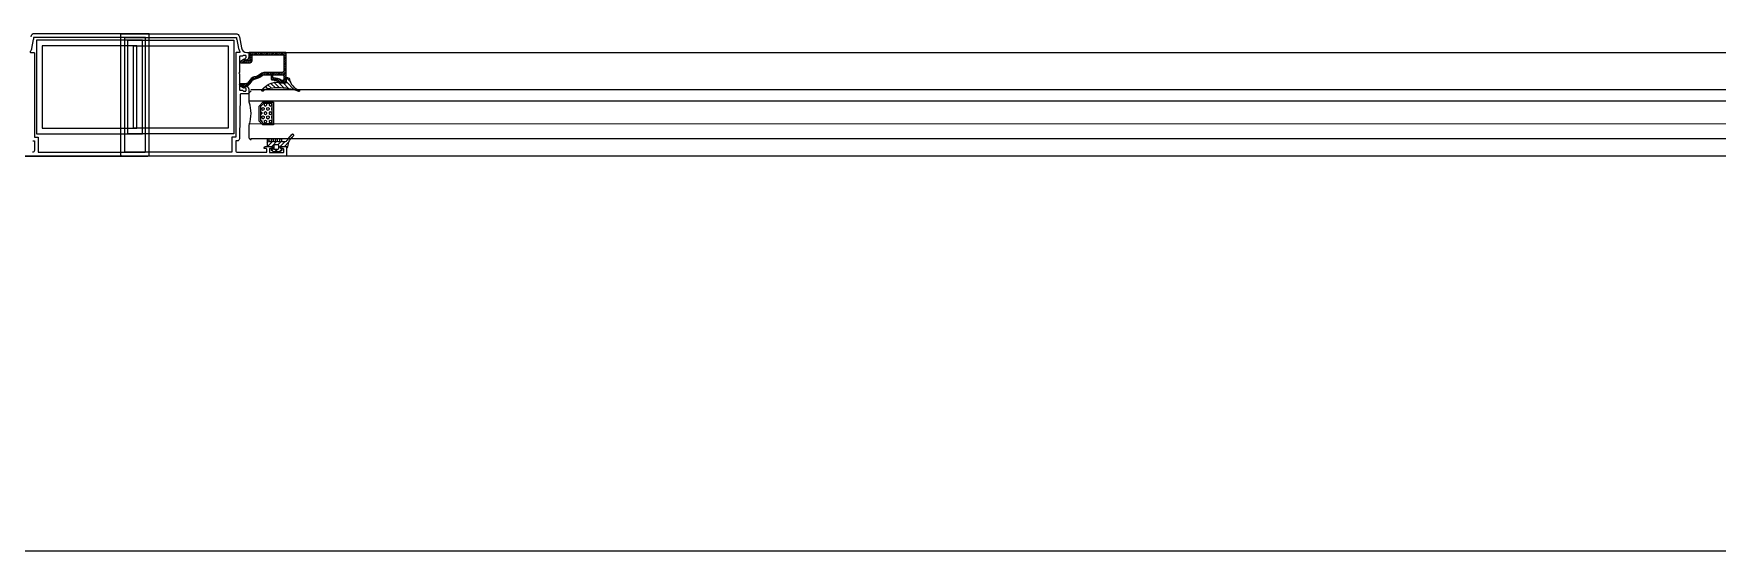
# Model space of a CAD drawing. Extents: x -2012 to 34975, y -1043 to 8321.
# Drawn here: x 5621.5 to 5711.1, y 209.5 to 237 of the extents above; entities that cross this region are included whole.
import ezdxf

# ---------------------------------------------------------------- set-up
doc = ezdxf.new("R2010")
doc.units = 0
doc.header["$LTSCALE"] = 25
doc.header["$PDMODE"] = 1
doc.layers.get('0').update_dxf_attribs({"color": 9, "lineweight": 9})
for name, color, linetype, lineweight in [('06D', 9, 'Continuous', 9), ('10', 9, 'Continuous', 9), ('15', 9, 'Continuous', 9)]:
    doc.layers.add(name, color=color, linetype=linetype, lineweight=lineweight)

# ---------------------------------------------------------------- blocks, each defined once
blk = doc.blocks.new('p-cephe-onkisim')
at = {"layer": '10', "lineweight": 25, "ltscale": 0.5}
h = blk.add_hatch(dxfattribs=at)
h.set_pattern_fill('JIS_WOOD', color=256, scale=0.1, angle=-90, style=0)
h.set_pattern_definition([(45, (204.928834, -4385.397565), (0.0499999999, -0.0499999999), [])])
edge = h.paths.add_edge_path()
edge.add_line((-566.698, 42.29), (-566.698, 42.25))
edge.add_arc((-566.668, 42.25), 0.03, 180, 270)
edge.add_line((-566.668, 42.22), (-566.628, 42.22))
edge.add_arc((-566.628, 42.25), 0.03, 270, 360)
edge.add_line((-566.598, 42.25), (-566.598, 42.27))
edge.add_arc((-566.548, 42.27), 0.05, 90, 180, ccw=False)
edge.add_line((-566.548, 42.32), (-566.118, 42.32))
edge.add_arc((-566.118, 42.22), 0.1, 0, 90, ccw=False)
edge.add_line((-566.018, 42.22), (-566.018, 42.07))
edge.add_arc((-566.068, 42.07), 0.05, 270, 360, ccw=False)
edge.add_line((-566.068, 42.02), (-566.119, 42.02))
edge.add_arc((-566.119, 42.09), 0.07, 240.9209, 270, ccw=False)
edge.add_arc((-566.698, 41.05), 1.12, 60.9209, 83.50921)
edge.add_arc((-566.568, 42.192), 0.03, 182.89679, 263.65621, ccw=False)
edge.add_arc((-566.628, 42.189), 0.03, 2.89665, 90)
edge.add_line((-566.628, 42.219), (-566.668, 42.219))
edge.add_arc((-566.668, 42.189), 0.03, 90, 180)
edge.add_line((-566.698, 42.189), (-566.698, 42.098))
edge.add_arc((-566.648, 42.098), 0.05, 180, 267.2706)
edge.add_arc((-566.698, 41.05), 1, 61.04498, 87.2706, ccw=False)
edge.add_arc((-566.117, 42.1), 0.2, 241.04498, 270)
edge.add_line((-566.117, 41.9), (-565.928, 41.9))
edge.add_arc((-565.928, 41.93), 0.03, 270, 360)
edge.add_line((-565.898, 41.93), (-565.898, 43.471))
edge.add_arc((-565.928, 43.471), 0.03, 0, 90)
edge.add_line((-565.928, 43.501), (-567.848, 43.501))
edge.add_arc((-567.848, 43.471), 0.03, 90, 180)
edge.add_line((-567.878, 43.471), (-567.878, 43.411))
edge.add_arc((-567.848, 43.411), 0.03, 180, 270)
edge.add_line((-567.848, 43.381), (-567.828, 43.381))
edge.add_line((-567.828, 43.381), (-567.828, 43.081))
edge.add_line((-567.828, 43.081), (-568.098, 43.081))
edge.add_line((-568.098, 43.081), (-568.118, 43.116))
edge.add_arc((-568.144, 43.101), 0.03, 30, 120)
edge.add_line((-568.159, 43.127), (-568.33, 43.028))
edge.add_arc((-568.311, 42.997), 0.0361, 120, 270)
edge.add_line((-568.311, 42.961), (-567.808, 42.961))
edge.add_arc((-567.808, 43.061), 0.1, 270, 360)
edge.add_line((-567.708, 43.061), (-567.708, 43.331))
edge.add_arc((-567.658, 43.331), 0.05, 90, 180, ccw=False)
edge.add_line((-567.658, 43.381), (-566.068, 43.381))
edge.add_arc((-566.068, 43.331), 0.05, 0, 90, ccw=False)
edge.add_line((-566.018, 43.331), (-566.018, 42.54))
edge.add_arc((-566.118, 42.54), 0.1, 270, 360, ccw=False)
edge.add_line((-566.118, 42.44), (-567.031, 42.44))
edge.add_arc((-567.031, 42.12), 0.32, 90, 129.05844)
edge.add_arc((-567.737, 42.99), 0.8, 280.32128, 309.05844, ccw=False)
edge.add_arc((-567.536, 41.888), 0.32, 100.32128, 145)
edge.add_line((-567.798, 42.072), (-567.906, 41.917))
edge.add_arc((-568.054, 42.021), 0.18, 270, 325, ccw=False)
edge.add_line((-568.054, 41.841), (-568.333, 41.841))
edge.add_arc((-568.333, 41.786), 0.0546, 90, 240)
edge.add_line((-568.36, 41.739), (-568.163, 41.625))
edge.add_arc((-568.148, 41.651), 0.03, 240, 360)
edge.add_line((-568.118, 41.651), (-568.118, 41.721))
edge.add_line((-568.118, 41.721), (-568.054, 41.721))
edge.add_arc((-568.054, 42.021), 0.3, 270, 325)
edge.add_line((-567.808, 41.848), (-567.705, 42.003))
edge.add_arc((-567.541, 41.888), 0.2, 100.32128, 145, ccw=False)
edge.add_arc((-567.742, 42.99), 0.92, 280.32128, 309.05844)
edge.add_arc((-567.036, 42.12), 0.201, 88.58585, 129.03235, ccw=False)
edge.add_line((-567.031, 42.32), (-566.728, 42.32))
edge.add_arc((-566.728, 42.29), 0.03, 0, 90, ccw=False)
h = blk.add_hatch(dxfattribs=at)
h.set_pattern_fill('ANSI31', color=256, scale=0.05, style=0)
h.set_pattern_definition([(315, (349.77471, -3995.19204), (-0.1122532015, -0.1122532015), [])])
h.paths.add_polyline_path([(-565.226, 41.438, 0.047973), (-565.778, 41.578, 0.086497), (-566.877, 41.575, 0.16681), (-567.105, 41.463, -0.169383), (-567.125, 41.449), (-567.138, 41.446, -0.513067), (-567.186, 41.512, -0.159858), (-566.61, 41.892, -0.178819), (-566.244, 41.91), (-566.223, 41.898, 0.124241), (-566.175, 41.886), (-565.914, 41.886, 0.414214), (-565.884, 41.916), (-565.884, 42.136, -0.414214), (-565.854, 42.166), (-565.817, 42.166, -0.356389), (-565.719, 42.087, 0.262181), (-565.204, 41.493, -0.317512), (-565.184, 41.465, -0.538595)])
h = blk.add_hatch(dxfattribs=at)
h.set_pattern_fill('ANSI31', color=256, scale=0.05, angle=180, style=0)
h.set_pattern_definition([(45, (170.36127, -3647.11892), (-0.1122532015, 0.1122532015), [])])
edge = h.paths.add_edge_path()
edge.add_arc((-565.009, 38.455), 0.795, 127.56498, 177.35751, ccw=False)
edge.add_arc((-565.538, 39.107), 0.0486, 333.02927, 465.43171)
edge.add_arc((-565.265, 38.597), 0.625, 117.2, 157.3388)
edge.add_arc((-565.986, 38.912), 0.162, 270.10269, 332.96001, ccw=False)
edge.add_line((-565.985, 38.75), (-566.066, 38.75))
edge.add_line((-566.066, 38.75), (-566.08, 38.75))
edge.add_line((-566.08, 38.75), (-566.087, 38.751))
edge.add_line((-566.087, 38.751), (-566.094, 38.752))
edge.add_line((-566.094, 38.752), (-566.102, 38.755))
edge.add_line((-566.102, 38.755), (-566.109, 38.76))
edge.add_line((-566.109, 38.76), (-566.115, 38.765))
edge.add_line((-566.115, 38.765), (-566.12, 38.771))
edge.add_line((-566.12, 38.771), (-566.125, 38.778))
edge.add_line((-566.125, 38.778), (-566.128, 38.786))
edge.add_line((-566.128, 38.786), (-566.13, 38.8))
edge.add_line((-566.13, 38.8), (-566.13, 38.876))
edge.add_line((-566.13, 38.876), (-566.13, 38.879))
edge.add_line((-566.13, 38.879), (-566.131, 38.882))
edge.add_line((-566.131, 38.882), (-566.132, 38.885))
edge.add_line((-566.132, 38.885), (-566.133, 38.888))
edge.add_line((-566.133, 38.888), (-566.136, 38.89))
edge.add_line((-566.136, 38.89), (-566.138, 38.892))
edge.add_line((-566.138, 38.892), (-566.141, 38.894))
edge.add_line((-566.141, 38.894), (-566.144, 38.895))
edge.add_line((-566.144, 38.895), (-566.15, 38.896))
edge.add_line((-566.15, 38.896), (-566.23, 38.896))
edge.add_line((-566.23, 38.896), (-566.233, 38.896))
edge.add_line((-566.233, 38.896), (-566.236, 38.895))
edge.add_line((-566.236, 38.895), (-566.239, 38.894))
edge.add_line((-566.239, 38.894), (-566.241, 38.892))
edge.add_line((-566.241, 38.892), (-566.244, 38.89))
edge.add_line((-566.244, 38.89), (-566.246, 38.888))
edge.add_line((-566.246, 38.888), (-566.248, 38.885))
edge.add_line((-566.248, 38.885), (-566.249, 38.882))
edge.add_line((-566.249, 38.882), (-566.25, 38.876))
edge.add_line((-566.25, 38.876), (-566.25, 38.8))
edge.add_line((-566.25, 38.8), (-566.25, 38.793))
edge.add_line((-566.25, 38.793), (-566.252, 38.786))
edge.add_line((-566.252, 38.786), (-566.255, 38.778))
edge.add_line((-566.255, 38.778), (-566.259, 38.771))
edge.add_line((-566.259, 38.771), (-566.264, 38.765))
edge.add_line((-566.264, 38.765), (-566.271, 38.76))
edge.add_line((-566.271, 38.76), (-566.278, 38.755))
edge.add_line((-566.278, 38.755), (-566.285, 38.752))
edge.add_line((-566.285, 38.752), (-566.3, 38.75))
edge.add_line((-566.3, 38.75), (-566.307, 38.751))
edge.add_line((-566.307, 38.751), (-566.314, 38.752))
edge.add_line((-566.314, 38.752), (-566.322, 38.755))
edge.add_line((-566.322, 38.755), (-566.329, 38.76))
edge.add_line((-566.329, 38.76), (-566.335, 38.765))
edge.add_line((-566.335, 38.765), (-566.34, 38.771))
edge.add_line((-566.34, 38.771), (-566.345, 38.778))
edge.add_line((-566.345, 38.778), (-566.348, 38.786))
edge.add_line((-566.348, 38.786), (-566.35, 38.8))
edge.add_line((-566.35, 38.8), (-566.35, 38.876))
edge.add_line((-566.35, 38.876), (-566.35, 38.879))
edge.add_line((-566.35, 38.879), (-566.351, 38.882))
edge.add_line((-566.351, 38.882), (-566.352, 38.885))
edge.add_line((-566.352, 38.885), (-566.353, 38.888))
edge.add_line((-566.353, 38.888), (-566.356, 38.89))
edge.add_line((-566.356, 38.89), (-566.358, 38.892))
edge.add_line((-566.358, 38.892), (-566.361, 38.894))
edge.add_line((-566.361, 38.894), (-566.364, 38.895))
edge.add_line((-566.364, 38.895), (-566.37, 38.896))
edge.add_line((-566.37, 38.896), (-566.45, 38.896))
edge.add_line((-566.45, 38.896), (-566.453, 38.896))
edge.add_line((-566.453, 38.896), (-566.456, 38.895))
edge.add_line((-566.456, 38.895), (-566.459, 38.894))
edge.add_line((-566.459, 38.894), (-566.461, 38.892))
edge.add_line((-566.461, 38.892), (-566.464, 38.89))
edge.add_line((-566.464, 38.89), (-566.466, 38.888))
edge.add_line((-566.466, 38.888), (-566.468, 38.885))
edge.add_line((-566.468, 38.885), (-566.469, 38.882))
edge.add_line((-566.469, 38.882), (-566.47, 38.876))
edge.add_line((-566.47, 38.876), (-566.47, 38.8))
edge.add_line((-566.47, 38.8), (-566.47, 38.793))
edge.add_line((-566.47, 38.793), (-566.472, 38.786))
edge.add_line((-566.472, 38.786), (-566.475, 38.778))
edge.add_line((-566.475, 38.778), (-566.479, 38.771))
edge.add_line((-566.479, 38.771), (-566.484, 38.765))
edge.add_line((-566.484, 38.765), (-566.491, 38.76))
edge.add_line((-566.491, 38.76), (-566.498, 38.755))
edge.add_line((-566.498, 38.755), (-566.505, 38.752))
edge.add_line((-566.505, 38.752), (-566.52, 38.75))
edge.add_line((-566.52, 38.75), (-566.527, 38.751))
edge.add_line((-566.527, 38.751), (-566.534, 38.752))
edge.add_line((-566.534, 38.752), (-566.542, 38.755))
edge.add_line((-566.542, 38.755), (-566.549, 38.76))
edge.add_line((-566.549, 38.76), (-566.555, 38.765))
edge.add_line((-566.555, 38.765), (-566.56, 38.771))
edge.add_line((-566.56, 38.771), (-566.565, 38.778))
edge.add_line((-566.565, 38.778), (-566.568, 38.786))
edge.add_line((-566.568, 38.786), (-566.57, 38.8))
edge.add_line((-566.57, 38.8), (-566.57, 38.876))
edge.add_line((-566.57, 38.876), (-566.57, 38.879))
edge.add_line((-566.57, 38.879), (-566.571, 38.882))
edge.add_line((-566.571, 38.882), (-566.572, 38.885))
edge.add_line((-566.572, 38.885), (-566.573, 38.888))
edge.add_line((-566.573, 38.888), (-566.576, 38.89))
edge.add_line((-566.576, 38.89), (-566.578, 38.892))
edge.add_line((-566.578, 38.892), (-566.581, 38.894))
edge.add_line((-566.581, 38.894), (-566.584, 38.895))
edge.add_line((-566.584, 38.895), (-566.59, 38.896))
edge.add_line((-566.59, 38.896), (-566.67, 38.896))
edge.add_line((-566.67, 38.896), (-566.673, 38.896))
edge.add_line((-566.673, 38.896), (-566.676, 38.895))
edge.add_line((-566.676, 38.895), (-566.679, 38.894))
edge.add_line((-566.679, 38.894), (-566.681, 38.892))
edge.add_line((-566.681, 38.892), (-566.684, 38.89))
edge.add_line((-566.684, 38.89), (-566.686, 38.888))
edge.add_line((-566.686, 38.888), (-566.688, 38.885))
edge.add_line((-566.688, 38.885), (-566.689, 38.882))
edge.add_line((-566.689, 38.882), (-566.69, 38.876))
edge.add_line((-566.69, 38.876), (-566.69, 38.8))
edge.add_line((-566.69, 38.8), (-566.69, 38.793))
edge.add_line((-566.69, 38.793), (-566.692, 38.786))
edge.add_line((-566.692, 38.786), (-566.695, 38.778))
edge.add_line((-566.695, 38.778), (-566.699, 38.771))
edge.add_line((-566.699, 38.771), (-566.704, 38.765))
edge.add_line((-566.704, 38.765), (-566.711, 38.76))
edge.add_line((-566.711, 38.76), (-566.718, 38.755))
edge.add_line((-566.718, 38.755), (-566.725, 38.752))
edge.add_line((-566.725, 38.752), (-566.74, 38.75))
edge.add_line((-566.74, 38.75), (-566.747, 38.751))
edge.add_line((-566.747, 38.751), (-566.754, 38.752))
edge.add_line((-566.754, 38.752), (-566.762, 38.755))
edge.add_line((-566.762, 38.755), (-566.769, 38.76))
edge.add_line((-566.769, 38.76), (-566.775, 38.765))
edge.add_line((-566.775, 38.765), (-566.78, 38.771))
edge.add_line((-566.78, 38.771), (-566.785, 38.778))
edge.add_line((-566.785, 38.778), (-566.788, 38.786))
edge.add_line((-566.788, 38.786), (-566.79, 38.8))
edge.add_line((-566.79, 38.8), (-566.79, 38.876))
edge.add_line((-566.79, 38.876), (-566.79, 38.879))
edge.add_line((-566.79, 38.879), (-566.791, 38.882))
edge.add_line((-566.791, 38.882), (-566.792, 38.885))
edge.add_line((-566.792, 38.885), (-566.793, 38.888))
edge.add_line((-566.793, 38.888), (-566.796, 38.89))
edge.add_line((-566.796, 38.89), (-566.798, 38.892))
edge.add_line((-566.798, 38.892), (-566.801, 38.894))
edge.add_line((-566.801, 38.894), (-566.804, 38.895))
edge.add_line((-566.804, 38.895), (-566.81, 38.896))
edge.add_line((-566.81, 38.896), (-566.89, 38.896))
edge.add_line((-566.89, 38.896), (-566.893, 38.896))
edge.add_line((-566.893, 38.896), (-566.896, 38.895))
edge.add_line((-566.896, 38.895), (-566.899, 38.894))
edge.add_line((-566.899, 38.894), (-566.901, 38.892))
edge.add_line((-566.901, 38.892), (-566.904, 38.89))
edge.add_line((-566.904, 38.89), (-566.906, 38.888))
edge.add_line((-566.906, 38.888), (-566.908, 38.885))
edge.add_line((-566.908, 38.885), (-566.909, 38.882))
edge.add_line((-566.909, 38.882), (-566.91, 38.876))
edge.add_line((-566.91, 38.876), (-566.91, 38.538))
edge.add_arc((-566.88, 38.538), 0.03, 180, 270)
edge.add_line((-566.88, 38.508), (-566.649, 38.508))
edge.add_arc((-566.649, 38.478), 0.03, 0, 90, ccw=False)
edge.add_line((-566.619, 38.478), (-566.619, 38.413))
edge.add_arc((-566.639, 38.413), 0.02, 294.987, 360, ccw=False)
edge.add_line((-566.63, 38.395), (-566.678, 38.375))
edge.add_arc((-566.664, 38.343), 0.035, 114.987, 241.02724)
edge.add_line((-566.681, 38.312), (-566.562, 38.249))
edge.add_arc((-566.499, 38.363), 0.13, 241.02724, 270)
edge.add_line((-566.499, 38.233), (-566.299, 38.233))
edge.add_arc((-566.299, 38.363), 0.13, 270, 298.97276)
edge.add_line((-566.236, 38.249), (-566.127, 38.307))
edge.add_arc((-566.147, 38.342), 0.04, 298.97276, 420.32314)
edge.add_line((-566.127, 38.376), (-566.174, 38.401))
edge.add_arc((-566.159, 38.413), 0.02, 180, 218.10433, ccw=False)
edge.add_line((-566.179, 38.413), (-566.179, 38.478))
edge.add_arc((-566.149, 38.478), 0.03, 90, 180, ccw=False)
edge.add_line((-566.149, 38.508), (-565.854, 38.508))
edge.add_line((-565.854, 38.508), (-565.854, 38.445))
edge.add_arc((-565.854, 38.495), 0.05, 270, 356.15204)
edge = h.paths.add_edge_path(flags=16)
edge.add_arc((-566.32, 38.396), 0.03, 280.82404, 360)
edge.add_line((-566.29, 38.396), (-566.29, 38.572))
edge.add_arc((-566.32, 38.572), 0.03, 0, 90)
edge.add_line((-566.32, 38.602), (-566.52, 38.602))
edge.add_arc((-566.52, 38.572), 0.03, 90, 180)
edge.add_line((-566.55, 38.572), (-566.55, 38.396))
edge.add_arc((-566.52, 38.396), 0.03, 180, 259.17596)
edge.add_arc((-566.42, 38.919), 0.562, 259.17596, 280.82404)
blk.add_point((-571.428, 38.135))
at = {"layer": '06D'}
for p, q in [((-244.85, 38), (-903.15, 38)), ((-244.85, 17), (-903.15, 17))]:
    blk.add_line(p, q, dxfattribs=at)
for points in [[(-565.928, 43.501), (-412.128, 43.5)], [(-412.168, 38), (-565.888, 38.001)]]:
    blk.add_lwpolyline(points, dxfattribs=at)
at = {"layer": '10', "lineweight": 25, "ltscale": 0.5}
for p, q in [((-567.852, 41.358), (-567.752, 41.458)), ((-567.852, 40.858), (-567.852, 41.358)), ((-567.329, 40.658), (-567.129, 40.858)), ((-567.329, 39.858), (-567.329, 40.658)), ((-567.1, 40.788), (-567.259, 40.629)), ((-567.259, 40.629), (-567.259, 39.887)), ((-567.259, 40.359), (-567.258, 40.359)), ((-567.258, 40.359), (-567.193, 40.322)), ((-567.193, 40.547), (-567.129, 40.584)), ((-567.193, 40.547), (-567.193, 40.472)), ((-567.193, 40.472), (-567.129, 40.434)), ((-567.193, 40.322), (-567.193, 40.247)), ((-567.129, 40.858), (-566.559, 40.858)), ((-567.129, 40.584), (-567.064, 40.547)), ((-567.129, 40.434), (-567.064, 40.472)), ((-566.629, 40.788), (-567.1, 40.788)), ((-567.064, 40.772), (-567.037, 40.788)), ((-567.064, 40.772), (-567.064, 40.697)), ((-567.064, 40.697), (-566.999, 40.659)), ((-567.064, 40.547), (-567.064, 40.472)), ((-567.064, 40.322), (-566.999, 40.359)), ((-567.064, 40.322), (-567.064, 40.247)), ((-566.999, 40.659), (-566.934, 40.697)), ((-566.999, 40.359), (-566.934, 40.322)), ((-566.961, 40.788), (-566.934, 40.772)), ((-566.934, 40.772), (-566.934, 40.697)), ((-566.934, 40.547), (-566.869, 40.584)), ((-566.934, 40.547), (-566.934, 40.472)), ((-566.934, 40.472), (-566.869, 40.434)), ((-566.934, 40.322), (-566.934, 40.247)), ((-566.869, 40.584), (-566.804, 40.547)), ((-566.869, 40.434), (-566.804, 40.472)), ((-566.804, 40.772), (-566.777, 40.788)), ((-566.804, 40.772), (-566.804, 40.697)), ((-566.804, 40.697), (-566.739, 40.659)), ((-566.804, 40.547), (-566.804, 40.472)), ((-566.804, 40.322), (-566.739, 40.359)), ((-566.804, 40.322), (-566.804, 40.247)), ((-566.739, 40.659), (-566.674, 40.697)), ((-566.739, 40.359), (-566.674, 40.322)), ((-566.701, 40.788), (-566.674, 40.772)), ((-566.674, 40.772), (-566.674, 40.697)), ((-566.674, 40.547), (-566.629, 40.573)), ((-566.674, 40.547), (-566.674, 40.472)), ((-566.674, 40.472), (-566.629, 40.446)), ((-566.674, 40.322), (-566.674, 40.247)), ((-566.629, 39.728), (-566.629, 40.788)), ((-566.559, 40.858), (-566.559, 39.658)), ((-567.852, 38.958), (-567.852, 39.658)), ((-567.852, 38.958), (-567.852, 39.658)), ((-567.129, 39.658), (-567.329, 39.858)), ((-567.259, 40.21), (-567.258, 40.209)), ((-567.259, 39.909), (-567.258, 39.909)), ((-567.259, 39.887), (-567.1, 39.728)), ((-567.258, 40.209), (-567.193, 40.247)), ((-567.258, 39.909), (-567.193, 39.872)), ((-567.193, 40.097), (-567.129, 40.134)), ((-567.193, 40.097), (-567.193, 40.022)), ((-567.193, 40.022), (-567.129, 39.984)), ((-567.193, 39.872), (-567.193, 39.821)), ((-567.129, 40.134), (-567.064, 40.097)), ((-567.129, 39.984), (-567.064, 40.022)), ((-566.559, 39.658), (-567.129, 39.658)), ((-567.1, 39.728), (-566.629, 39.728)), ((-567.064, 40.247), (-566.999, 40.209)), ((-567.064, 40.097), (-567.064, 40.022)), ((-567.064, 39.872), (-566.999, 39.909)), ((-567.064, 39.872), (-567.064, 39.797)), ((-567.064, 39.797), (-566.999, 39.759)), ((-566.999, 40.209), (-566.934, 40.247)), ((-566.999, 39.909), (-566.934, 39.872)), ((-566.999, 39.759), (-566.934, 39.797)), ((-566.934, 40.097), (-566.869, 40.134)), ((-566.934, 40.097), (-566.934, 40.022)), ((-566.934, 40.022), (-566.869, 39.984)), ((-566.934, 39.872), (-566.934, 39.797)), ((-566.869, 40.134), (-566.804, 40.097)), ((-566.869, 39.984), (-566.804, 40.022)), ((-566.804, 40.247), (-566.739, 40.209)), ((-566.804, 40.097), (-566.804, 40.022)), ((-566.804, 39.872), (-566.739, 39.909)), ((-566.804, 39.872), (-566.804, 39.797)), ((-566.804, 39.797), (-566.739, 39.759)), ((-566.739, 40.209), (-566.674, 40.247)), ((-566.739, 39.909), (-566.674, 39.872)), ((-566.739, 39.759), (-566.674, 39.797)), ((-566.674, 40.097), (-566.629, 40.123)), ((-566.674, 40.097), (-566.674, 40.022)), ((-566.674, 40.022), (-566.629, 39.996)), ((-566.674, 39.872), (-566.674, 39.797)), ((-567.852, 38.958), (-567.752, 38.858)), ((-567.852, 38.958), (-567.752, 38.858))]:
    blk.add_line(p, q, dxfattribs=at)
for points in [[(-573.178, 44.501), (-579.278, 44.501, 0.363967), (-579.475, 44.335)], [(-579.359, 38.801), (-579.278, 38.801), (-579.278, 38.301, -0.414214), (-579.378, 38.201)], [(-574.53, 38.201), (-573.408, 38.201, 0.414214), (-573.378, 38.231), (-573.378, 44.301), (-579.326, 44.301, 0.010413), (-579.328, 44.298), (-579.328, 44.201), (-579.346, 44.201), (-579.43, 43.722, -0.106114), (-579.501, 43.547, 0.602221), (-579.477, 43.501), (-579.308, 43.501, -0.414214), (-579.278, 43.471), (-579.278, 39.001), (-579.078, 39.001), (-579.078, 38.201), (-574.53, 38.201)], [(-574.678, 44.501), (-568.578, 44.501, -0.363967), (-568.381, 44.335), (-568.277, 43.748, 0.36397), (-567.982, 43.501), (-567.888, 43.501, -0.414214), (-567.878, 43.491), (-567.878, 43.251, -0.414214), (-568.028, 43.101), (-568.068, 43.101, -0.414214), (-568.078, 43.111), (-568.078, 43.171, -0.366034), (-568.053, 43.201, 0.365977), (-568.028, 43.231), (-568.028, 43.321, 0.414214), (-568.058, 43.351), (-568.168, 43.351, 0.365977), (-568.197, 43.326, -0.365977), (-568.227, 43.301), (-568.348, 43.301, 0.414214), (-568.378, 43.271), (-568.378, 42.431), (-568.408, 42.401), (-568.378, 42.371), (-568.378, 41.531, 0.414272), (-568.348, 41.501), (-568.227, 41.501, -0.365977), (-568.197, 41.476, 0.365977), (-568.168, 41.451), (-568.058, 41.451, 0.414214), (-568.028, 41.481), (-568.028, 41.571, 0.365977), (-568.053, 41.6, -0.366034), (-568.078, 41.63), (-568.078, 41.691, -0.414214), (-568.068, 41.701), (-568.028, 41.701, -0.414214), (-567.878, 41.551), (-567.878, 41.331, -0.414214), (-567.908, 41.301), (-568.312, 41.301, 0.410036), (-568.342, 41.271), (-568.376, 38.919, -0.410036), (-568.496, 38.801), (-568.578, 38.801), (-568.578, 38.301, 0.414214), (-568.478, 38.201), (-566.928, 38.201), (-566.928, 38.371, 0.414214), (-566.958, 38.401), (-567.058, 38.401), (-567.058, 38.451, -0.414214), (-567.008, 38.501), (-566.698, 38.501, -0.414214), (-566.628, 38.431), (-566.628, 38.411, -0.414214), (-566.638, 38.401), (-566.738, 38.401, 0.414214), (-566.788, 38.351), (-566.788, 38.231, 0.414214), (-566.738, 38.181), (-566.068, 38.181, 0.414214), (-566.018, 38.231), (-566.018, 38.351, 0.414214), (-566.068, 38.401), (-566.168, 38.401, -0.414214), (-566.178, 38.411), (-566.178, 38.431, -0.414214), (-566.108, 38.501), (-565.888, 38.501, -0.414214), (-565.878, 38.491), (-565.878, 38.011, -0.414214), (-565.888, 38.001), (-573.325, 38.001)], [(-573.325, 38.001), (-574.606, 38.001, -0.267743), (-574.678, 38.035), (-574.678, 38.079), (-574.678, 44.501)], [(-574.53, 38.001), (-573.249, 38.001, 0.267743), (-573.178, 38.035), (-573.178, 38.079), (-573.178, 44.501)], [(-573.325, 38.201), (-574.448, 38.201, -0.414214), (-574.478, 38.231), (-574.478, 44.301), (-568.53, 44.301, -0.010413), (-568.528, 44.298), (-568.528, 44.201), (-568.509, 44.201), (-568.425, 43.722, 0.106114), (-568.354, 43.547, -0.602221), (-568.379, 43.501), (-568.548, 43.501, 0.414214), (-568.578, 43.471), (-568.578, 39.001), (-568.778, 39.001), (-568.778, 38.201), (-573.325, 38.201)], [(-565.804, 38.491, -0.220745), (-565.494, 39.085, 0.651907), (-565.55, 39.154, 0.176952), (-565.842, 38.838, -0.281357), (-565.985, 38.75), (-566.066, 38.75), (-566.08, 38.75), (-566.087, 38.751), (-566.094, 38.752), (-566.102, 38.755), (-566.109, 38.76), (-566.115, 38.765), (-566.12, 38.771), (-566.125, 38.778), (-566.128, 38.786), (-566.13, 38.8), (-566.13, 38.876), (-566.13, 38.879), (-566.131, 38.882), (-566.132, 38.885), (-566.133, 38.888), (-566.136, 38.89), (-566.138, 38.892), (-566.141, 38.894), (-566.144, 38.895), (-566.15, 38.896), (-566.23, 38.896), (-566.233, 38.896), (-566.236, 38.895), (-566.239, 38.894), (-566.241, 38.892), (-566.244, 38.89), (-566.246, 38.888), (-566.248, 38.885), (-566.249, 38.882), (-566.25, 38.876), (-566.25, 38.8), (-566.25, 38.793), (-566.252, 38.786), (-566.255, 38.778), (-566.259, 38.771), (-566.264, 38.765), (-566.271, 38.76), (-566.278, 38.755), (-566.285, 38.752), (-566.3, 38.75), (-566.307, 38.751), (-566.314, 38.752), (-566.322, 38.755), (-566.329, 38.76), (-566.335, 38.765), (-566.34, 38.771), (-566.345, 38.778), (-566.348, 38.786), (-566.35, 38.8), (-566.35, 38.876), (-566.35, 38.879), (-566.351, 38.882), (-566.352, 38.885), (-566.353, 38.888), (-566.356, 38.89), (-566.358, 38.892), (-566.361, 38.894), (-566.364, 38.895), (-566.37, 38.896), (-566.45, 38.896), (-566.453, 38.896), (-566.456, 38.895), (-566.459, 38.894), (-566.461, 38.892), (-566.464, 38.89), (-566.466, 38.888), (-566.468, 38.885), (-566.469, 38.882), (-566.47, 38.876), (-566.47, 38.8), (-566.47, 38.793), (-566.472, 38.786), (-566.475, 38.778), (-566.479, 38.771), (-566.484, 38.765), (-566.491, 38.76), (-566.498, 38.755), (-566.505, 38.752), (-566.52, 38.75), (-566.527, 38.751), (-566.534, 38.752), (-566.542, 38.755), (-566.549, 38.76), (-566.555, 38.765), (-566.56, 38.771), (-566.565, 38.778), (-566.568, 38.786), (-566.57, 38.8), (-566.57, 38.876), (-566.57, 38.879), (-566.571, 38.882), (-566.572, 38.885), (-566.573, 38.888), (-566.576, 38.89), (-566.578, 38.892), (-566.581, 38.894), (-566.584, 38.895), (-566.59, 38.896), (-566.67, 38.896), (-566.673, 38.896), (-566.676, 38.895), (-566.679, 38.894), (-566.681, 38.892), (-566.684, 38.89), (-566.686, 38.888), (-566.688, 38.885), (-566.689, 38.882), (-566.69, 38.876), (-566.69, 38.8), (-566.69, 38.793), (-566.692, 38.786), (-566.695, 38.778), (-566.699, 38.771), (-566.704, 38.765), (-566.711, 38.76), (-566.718, 38.755), (-566.725, 38.752), (-566.74, 38.75), (-566.747, 38.751), (-566.754, 38.752), (-566.762, 38.755), (-566.769, 38.76), (-566.775, 38.765), (-566.78, 38.771), (-566.785, 38.778), (-566.788, 38.786), (-566.79, 38.8), (-566.79, 38.876), (-566.79, 38.879), (-566.791, 38.882), (-566.792, 38.885), (-566.793, 38.888), (-566.796, 38.89), (-566.798, 38.892), (-566.801, 38.894), (-566.804, 38.895), (-566.81, 38.896), (-566.89, 38.896), (-566.893, 38.896), (-566.896, 38.895), (-566.899, 38.894), (-566.901, 38.892), (-566.904, 38.89), (-566.906, 38.888), (-566.908, 38.885), (-566.909, 38.882), (-566.91, 38.876), (-566.91, 38.538, 0.414214), (-566.88, 38.508), (-566.649, 38.508, -0.414214), (-566.619, 38.478), (-566.619, 38.413, -0.291535), (-566.63, 38.395), (-566.678, 38.375, 0.613042), (-566.681, 38.312), (-566.562, 38.249, 0.127095), (-566.499, 38.233), (-566.299, 38.233, 0.127095), (-566.236, 38.249), (-566.127, 38.307, 0.585233), (-566.127, 38.376), (-566.174, 38.401, -0.167811), (-566.179, 38.413), (-566.179, 38.478, -0.414214), (-566.149, 38.508), (-565.854, 38.508), (-565.854, 38.445, 0.394677), (-565.804, 38.491)]]:
    blk.add_lwpolyline(points, format="xyb", dxfattribs=at)
blk.add_lwpolyline([(-581.968, 38.001), (-574.53, 38.001)], dxfattribs=at)
for points in [[(-573.537, 44.159), (-579.174, 44.159), (-579.174, 39.173), (-573.537, 39.173)], [(-574.318, 44.159), (-568.682, 44.159), (-568.682, 39.173), (-574.318, 39.173)], [(-573.837, 43.859), (-578.874, 43.859), (-578.874, 39.473), (-573.837, 39.473)], [(-574.018, 43.859), (-568.982, 43.859), (-568.982, 39.473), (-574.018, 39.473)]]:
    blk.add_lwpolyline(points, close=True, dxfattribs=at)
for points in [[(-566.698, 42.29), (-566.698, 42.25, 0.414214), (-566.668, 42.22), (-566.628, 42.22, 0.414214), (-566.598, 42.25), (-566.598, 42.27, -0.414214), (-566.548, 42.32), (-566.118, 42.32, -0.414214), (-566.018, 42.22), (-566.018, 42.07, -0.414214), (-566.068, 42.02), (-566.119, 42.02, -0.127567), (-566.153, 42.028, 0.09888), (-566.571, 42.162, -0.367727), (-566.598, 42.191, 0.399482), (-566.628, 42.219), (-566.668, 42.219, 0.414214), (-566.698, 42.189), (-566.698, 42.098, 0.400329), (-566.65, 42.049, -0.114933), (-566.213, 41.925, 0.127017), (-566.117, 41.9), (-565.928, 41.9, 0.414214), (-565.898, 41.93), (-565.898, 43.471, 0.414214), (-565.928, 43.501), (-567.848, 43.501, 0.414214), (-567.878, 43.471), (-567.878, 43.411, 0.414214), (-567.848, 43.381), (-567.828, 43.381), (-567.828, 43.081), (-568.098, 43.081), (-568.118, 43.116, 0.414214), (-568.159, 43.127), (-568.33, 43.028, 0.767327), (-568.311, 42.961), (-567.808, 42.961, 0.414214), (-567.708, 43.061), (-567.708, 43.331, -0.414214), (-567.658, 43.381), (-566.068, 43.381, -0.414214), (-566.018, 43.331), (-566.018, 42.54, -0.414214), (-566.118, 42.44), (-567.031, 42.44, 0.172094), (-567.233, 42.369, -0.126051), (-567.594, 42.203, 0.197455), (-567.798, 42.072), (-567.906, 41.917, -0.244698), (-568.054, 41.841), (-568.333, 41.841, 0.767327), (-568.36, 41.739), (-568.163, 41.625, 0.57735), (-568.118, 41.651), (-568.118, 41.721), (-568.054, 41.721, 0.244698), (-567.808, 41.848), (-567.705, 42.003, -0.197455), (-567.577, 42.085, 0.126051), (-567.162, 42.275, -0.178336), (-567.031, 42.32), (-566.728, 42.32, -0.414214)], [(-565.884, 41.916), (-565.884, 42.136, -0.414214), (-565.854, 42.166), (-565.817, 42.166, -0.356389), (-565.719, 42.087, 0.262181), (-565.204, 41.493, -0.316752), (-565.184, 41.465, -0.499585), (-565.223, 41.436, 0.048291), (-565.778, 41.578, 0.086497), (-566.877, 41.575, 0.16681), (-567.105, 41.463, -0.169383), (-567.125, 41.449), (-567.138, 41.446, -0.513067), (-567.186, 41.512, -0.159858), (-566.61, 41.892, -0.178819), (-566.244, 41.91), (-566.225, 41.9, 0.13005), (-566.175, 41.886), (-565.914, 41.886, 0.414214)], [(-566.314, 38.367, 0.359904), (-566.29, 38.396), (-566.29, 38.572, 0.414214), (-566.32, 38.602), (-566.52, 38.602, 0.414214), (-566.55, 38.572), (-566.55, 38.396, 0.359904), (-566.525, 38.367, 0.094739)]]:
    blk.add_lwpolyline(points, format="xyb", close=True, dxfattribs=at)
blk.add_arc((-569.786, 40.258), 2.025, 343.21506, 17.23293, dxfattribs=at)
at = {"layer": '15'}
for p, q in [((-410.294, 41.515), (-567.777, 41.515)), ((-410.203, 40.915), (-567.877, 40.915, 0)), ((-410.203, 39.672), (-567.877, 39.715, 0)), ((-410.229, 38.915), (-567.777, 38.915, 0))]:
    blk.add_line(p, q, dxfattribs=at)
blk = doc.blocks.new('p-cephe-onkisim-toplam')
blk.add_blockref('p-cephe-onkisim', (0, 0))

msp = doc.modelspace()

# ---------------------------------------------------------------- block references
msp.add_blockref('p-cephe-onkisim-toplam', (6200.838, 192.5))

doc.saveas('drawing.dxf')
